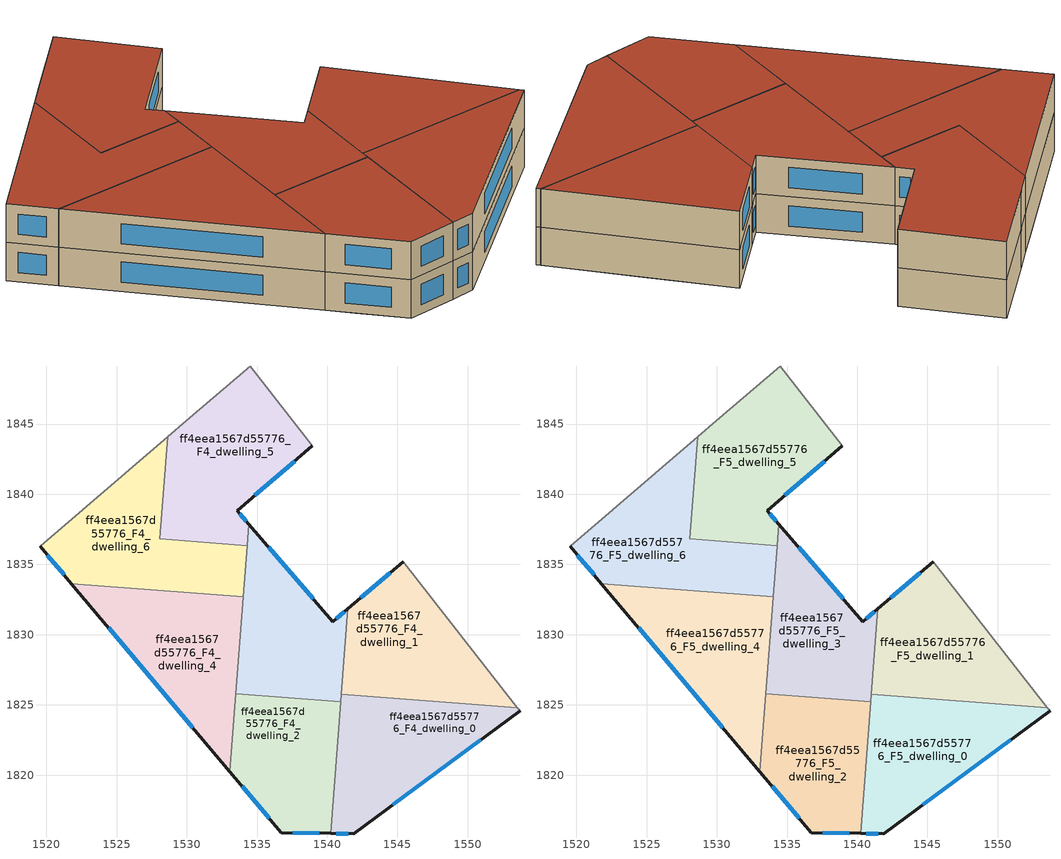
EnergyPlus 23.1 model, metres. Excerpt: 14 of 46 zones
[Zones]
ff4eea1567d55776_F4_dwelling_0
 floor to ff4eea1567d55776_F3_dwelling_6 (EU_floor_Construction): 1553.53,1824.82 1553.72,1824.57 1546.68,1819.37 1542.3,1824.95 1543.14,1825.61 z12
 floor to ff4eea1567d55776_F3_dwelling_7 (EU_floor_Construction): 1542.3,1824.95 1546.68,1819.37 1541.9,1815.83 1540.25,1815.85 1540.86,1823.82 z12
 floor to ff4eea1567d55776_F3_dwelling_4 (EU_floor_Construction): 1543.14,1825.61 1541.36,1824.22 1540.93,1824.76 1541.01,1825.78 z12
 floor to ff4eea1567d55776_F3_dwelling_5 (EU_floor_Construction): 1540.93,1824.76 1541.36,1824.22 1540.86,1823.82 z12
 wall outside (EU_wall_Construction): 1540.25,1815.85 1541.9,1815.83 1553.72,1824.57 z12:15
 wall to ff4eea1567d55776_F4_dwelling_1 (EU_wall_Construction): 1553.53,1824.82 1541.01,1825.78 z12:15
 wall adiabatic (EU_wall_Construction): 1553.72,1824.57 1553.53,1824.82 z12:15
 wall to ff4eea1567d55776_F4_dwelling_2 (EU_wall_Construction): 1540.97,1825.23 1540.25,1815.85 z12:15
 wall to ff4eea1567d55776_F4_dwelling_3 (EU_wall_Construction): 1541.01,1825.78 1540.97,1825.23 z12:15
 window (EU_Window_Construction): 1544.67,1817.88 1550.95,1822.52 / 1540.63,1815.84 1541.51,1815.83 z12.7:14.3
ff4eea1567d55776_F4_dwelling_1
 floor to ff4eea1567d55776_F3_dwelling_4 (EU_floor_Construction): 1545.41,1835.21 1549.2,1830.36 1543.14,1825.61 1541.01,1825.78 1541.48,1831.86 z12
 floor to ff4eea1567d55776_F3_dwelling_6 (EU_floor_Construction): 1549.2,1830.36 1553.53,1824.82 1543.14,1825.61 z12
 wall outside (EU_wall_Construction): 1545.41,1835.21 1541.48,1831.86 z12:15
 wall adiabatic (EU_wall_Construction): 1553.53,1824.82 1545.41,1835.21 z12:15
 wall to ff4eea1567d55776_F4_dwelling_3 (EU_wall_Construction): 1541.48,1831.86 1541.01,1825.78 z12:15
 window (EU_Window_Construction): 1544.48,1834.42 1542.4,1832.64 z12.7:14.3
ff4eea1567d55776_F4_dwelling_2
 floor to ff4eea1567d55776_F3_dwelling_5 (EU_floor_Construction): 1540.54,1825.26 1540.93,1824.76 1540.86,1823.82 1534.35,1818.72 1533.08,1820.24 1533.5,1825.8 z12
 floor to ff4eea1567d55776_F3_dwelling_7 (EU_floor_Construction): 1540.86,1823.82 1540.25,1815.85 1536.73,1815.9 1534.35,1818.72 z12
 floor to ff4eea1567d55776_F3_dwelling_4 (EU_floor_Construction): 1540.97,1825.23 1540.93,1824.76 1540.54,1825.26 z12
 wall outside (EU_wall_Construction): 1533.08,1820.24 1536.73,1815.9 1540.25,1815.85 z12:15
 wall to ff4eea1567d55776_F4_dwelling_3 (EU_wall_Construction): 1540.97,1825.23 1533.5,1825.8 z12:15
 wall to ff4eea1567d55776_F4_dwelling_4 (EU_wall_Construction): 1533.5,1825.8 1533.08,1820.24 z12:15
 window (EU_Window_Construction): 1537.55,1815.89 1539.42,1815.86 / 1533.93,1819.22 1535.87,1816.92 z12.7:14.3
ff4eea1567d55776_F4_dwelling_3
 floor to ff4eea1567d55776_F3_dwelling_2 (EU_floor_Construction): 1534.43,1837.85 1539.66,1831.79 1534.72,1827.92 1533.76,1829.14 z12
 floor to ff4eea1567d55776_F3_dwelling_4 (EU_floor_Construction): 1541.48,1831.86 1540.97,1825.23 1540.54,1825.26 1537.03,1829.73 1539.65,1831.79 1540.4,1830.93 z12
 floor to ff4eea1567d55776_F3_dwelling_5 (EU_floor_Construction): 1537.03,1829.73 1540.54,1825.26 1533.5,1825.8 1533.6,1827.04 z12
 floor to ff4eea1567d55776_F3_dwelling_3 (EU_floor_Construction): 1533.76,1829.14 1534.72,1827.92 1533.6,1827.04 z12
 wall outside (EU_wall_Construction): 1541.48,1831.86 1540.4,1830.93 1534.43,1837.85 z12:15
 wall to ff4eea1567d55776_F4_dwelling_6 (EU_wall_Construction): 1534.31,1836.34 1534.03,1832.7 z12:15
 wall to ff4eea1567d55776_F4_dwelling_5 (EU_wall_Construction): 1534.43,1837.85 1534.31,1836.34 z12:15
 wall to ff4eea1567d55776_F4_dwelling_4 (EU_wall_Construction): 1534.03,1832.7 1533.5,1825.8 z12:15
 window (EU_Window_Construction): 1541.22,1831.64 1540.65,1831.15 / 1538.99,1832.56 1535.83,1836.23 z12.7:14.3
ff4eea1567d55776_F4_dwelling_4
 floor to ff4eea1567d55776_F3_dwelling_3 (EU_floor_Construction): 1530.78,1832.95 1533.76,1829.14 1533.6,1827.04 1529.83,1824.09 1523.44,1831.68 1525.57,1833.35 z12
 floor to ff4eea1567d55776_F3_dwelling_1 (EU_floor_Construction): 1525.57,1833.35 1523.44,1831.68 1521.79,1833.64 z12
 floor to ff4eea1567d55776_F3_dwelling_2 (EU_floor_Construction): 1534.03,1832.7 1533.76,1829.14 1530.78,1832.95 z12
 floor to ff4eea1567d55776_F3_dwelling_5 (EU_floor_Construction): 1533.6,1827.04 1533.08,1820.24 1529.83,1824.09 z12
 wall outside (EU_wall_Construction): 1521.79,1833.64 1533.08,1820.24 z12:15
 wall to ff4eea1567d55776_F4_dwelling_6 (EU_wall_Construction): 1534.03,1832.7 1521.79,1833.64 z12:15
 window (EU_Window_Construction): 1524.44,1830.49 1530.43,1823.38 z12.7:14.3
ff4eea1567d55776_F4_dwelling_5
 floor to ff4eea1567d55776_F3_dwelling_0 (EU_floor_Construction): 1534.5,1849.12 1538.95,1843.44 1533.58,1838.83 1533.17,1839.31 1531.31,1837.85 1528.44,1841.51 1528.64,1844.1 1529.98,1845.25 z12
 floor to ff4eea1567d55776_F3_dwelling_1 (EU_floor_Construction): 1528.44,1841.51 1531.31,1837.85 1529.82,1836.69 1528.08,1836.82 z12
 floor to ff4eea1567d55776_F3_dwelling_2 (EU_floor_Construction): 1533.17,1839.31 1534.43,1837.85 1534.31,1836.34 1529.82,1836.69 z12
 wall outside (EU_wall_Construction): 1534.43,1837.85 1533.58,1838.83 1538.95,1843.44 z12:15
 wall adiabatic (EU_wall_Construction): 1538.95,1843.44 1534.5,1849.12 1529.98,1845.25 1528.64,1844.1 z12:15
 wall to ff4eea1567d55776_F4_dwelling_6 (EU_wall_Construction): 1528.64,1844.1 1528.08,1836.82 1534.31,1836.34 z12:15
 window (EU_Window_Construction): 1534.84,1839.91 1537.69,1842.36 / 1534.23,1838.08 1533.78,1838.6 z12.7:14.3
ff4eea1567d55776_F4_dwelling_6
 floor to ff4eea1567d55776_F3_dwelling_1 (EU_floor_Construction): 1528.44,1841.51 1528.08,1836.82 1529.82,1836.69 1525.57,1833.35 1521.79,1833.64 1519.55,1836.3 1527.31,1842.96 z12
 floor to ff4eea1567d55776_F3_dwelling_0 (EU_floor_Construction): 1528.64,1844.1 1528.44,1841.51 1527.31,1842.96 z12
 floor to ff4eea1567d55776_F3_dwelling_2 (EU_floor_Construction): 1534.31,1836.34 1534.03,1832.7 1530.78,1832.95 1528.6,1835.72 1529.82,1836.69 z12
 floor to ff4eea1567d55776_F3_dwelling_3 (EU_floor_Construction): 1528.6,1835.72 1530.78,1832.95 1525.57,1833.35 z12
 wall outside (EU_wall_Construction): 1519.55,1836.3 1521.79,1833.64 z12:15
 wall adiabatic (EU_wall_Construction): 1528.64,1844.1 1519.55,1836.3 z12:15
 window (EU_Window_Construction): 1520.08,1835.67 1521.26,1834.26 z12.7:14.3
ff4eea1567d55776_F5_dwelling_0
 floor to ff4eea1567d55776_F4_dwelling_0 (EU_floor_Construction): 1553.53,1824.82 1553.72,1824.57 1541.9,1815.83 1540.25,1815.85 1541.01,1825.78 z15
 wall outside (EU_wall_Construction): 1540.25,1815.85 1541.9,1815.83 1553.72,1824.57 z15:18
 wall to ff4eea1567d55776_F5_dwelling_1 (EU_wall_Construction): 1553.53,1824.82 1541.01,1825.78 z15:18
 wall adiabatic (EU_wall_Construction): 1553.72,1824.57 1553.53,1824.82 z15:18
 wall to ff4eea1567d55776_F5_dwelling_2 (EU_wall_Construction): 1540.97,1825.23 1540.25,1815.85 z15:18
 wall to ff4eea1567d55776_F5_dwelling_3 (EU_wall_Construction): 1541.01,1825.78 1540.97,1825.23 z15:18
 window (EU_Window_Construction): 1544.67,1817.88 1550.95,1822.52 / 1540.63,1815.84 1541.51,1815.83 z15.7:17.3
 roof outside (EU_roof_Construction): 1553.72,1824.57 1553.53,1824.82 1541.01,1825.78 1540.25,1815.85 1541.9,1815.83 z18
ff4eea1567d55776_F5_dwelling_1
 floor to ff4eea1567d55776_F4_dwelling_1 (EU_floor_Construction): 1545.41,1835.21 1553.53,1824.82 1541.01,1825.78 1541.48,1831.86 z15
 wall outside (EU_wall_Construction): 1545.41,1835.21 1541.48,1831.86 z15:18
 wall adiabatic (EU_wall_Construction): 1553.53,1824.82 1545.41,1835.21 z15:18
 wall to ff4eea1567d55776_F5_dwelling_3 (EU_wall_Construction): 1541.48,1831.86 1541.01,1825.78 z15:18
 window (EU_Window_Construction): 1544.48,1834.42 1542.4,1832.64 z15.7:17.3
 roof outside (EU_roof_Construction): 1553.53,1824.82 1545.41,1835.21 1541.48,1831.86 1541.01,1825.78 z18
ff4eea1567d55776_F5_dwelling_2
 floor to ff4eea1567d55776_F4_dwelling_2 (EU_floor_Construction): 1540.97,1825.23 1540.25,1815.85 1536.73,1815.9 1533.08,1820.24 1533.5,1825.8 z15
 wall outside (EU_wall_Construction): 1533.08,1820.24 1536.73,1815.9 1540.25,1815.85 z15:18
 wall to ff4eea1567d55776_F5_dwelling_3 (EU_wall_Construction): 1540.97,1825.23 1533.5,1825.8 z15:18
 wall to ff4eea1567d55776_F5_dwelling_4 (EU_wall_Construction): 1533.5,1825.8 1533.08,1820.24 z15:18
 window (EU_Window_Construction): 1537.55,1815.89 1539.42,1815.86 / 1533.93,1819.22 1535.87,1816.92 z15.7:17.3
 roof outside (EU_roof_Construction): 1540.25,1815.85 1540.97,1825.23 1533.5,1825.8 1533.08,1820.24 1536.73,1815.9 z18
ff4eea1567d55776_F5_dwelling_3
 floor to ff4eea1567d55776_F4_dwelling_3 (EU_floor_Construction): 1541.48,1831.86 1540.97,1825.23 1533.5,1825.8 1534.43,1837.85 1540.4,1830.93 z15
 wall outside (EU_wall_Construction): 1541.48,1831.86 1540.4,1830.93 1534.43,1837.85 z15:18
 wall to ff4eea1567d55776_F5_dwelling_6 (EU_wall_Construction): 1534.31,1836.34 1534.03,1832.7 z15:18
 wall to ff4eea1567d55776_F5_dwelling_5 (EU_wall_Construction): 1534.43,1837.85 1534.31,1836.34 z15:18
 wall to ff4eea1567d55776_F5_dwelling_4 (EU_wall_Construction): 1534.03,1832.7 1533.5,1825.8 z15:18
 window (EU_Window_Construction): 1541.22,1831.64 1540.65,1831.15 / 1538.99,1832.56 1535.83,1836.23 z15.7:17.3
 roof outside (EU_roof_Construction): 1540.97,1825.23 1541.48,1831.86 1540.4,1830.93 1534.43,1837.85 1533.5,1825.8 z18
ff4eea1567d55776_F5_dwelling_4
 floor to ff4eea1567d55776_F4_dwelling_4 (EU_floor_Construction): 1534.03,1832.7 1533.08,1820.24 1521.79,1833.64 z15
 wall outside (EU_wall_Construction): 1521.79,1833.64 1533.08,1820.24 z15:18
 wall to ff4eea1567d55776_F5_dwelling_6 (EU_wall_Construction): 1534.03,1832.7 1521.79,1833.64 z15:18
 window (EU_Window_Construction): 1524.44,1830.49 1530.43,1823.38 z15.7:17.3
 roof outside (EU_roof_Construction): 1533.08,1820.24 1534.03,1832.7 1521.79,1833.64 z18
ff4eea1567d55776_F5_dwelling_5
 floor to ff4eea1567d55776_F4_dwelling_5 (EU_floor_Construction): 1534.5,1849.12 1538.95,1843.44 1533.58,1838.83 1534.43,1837.85 1534.31,1836.34 1528.08,1836.82 1528.64,1844.1 1529.98,1845.25 z15
 wall outside (EU_wall_Construction): 1534.43,1837.85 1533.58,1838.83 1538.95,1843.44 z15:18
 wall adiabatic (EU_wall_Construction): 1538.95,1843.44 1534.5,1849.12 1529.98,1845.25 1528.64,1844.1 z15:18
 wall to ff4eea1567d55776_F5_dwelling_6 (EU_wall_Construction): 1528.64,1844.1 1528.08,1836.82 1534.31,1836.34 z15:18
 window (EU_Window_Construction): 1534.84,1839.91 1537.69,1842.36 / 1534.23,1838.08 1533.78,1838.6 z15.7:17.3
 roof outside (EU_roof_Construction): 1534.31,1836.34 1534.43,1837.85 1533.58,1838.83 1538.95,1843.44 1534.5,1849.12 1529.98,1845.25 1528.64,1844.1 1528.08,1836.82 z18
ff4eea1567d55776_F5_dwelling_6
 floor to ff4eea1567d55776_F4_dwelling_6 (EU_floor_Construction): 1528.64,1844.1 1528.08,1836.82 1534.31,1836.34 1534.03,1832.7 1521.79,1833.64 1519.55,1836.3 z15
 wall outside (EU_wall_Construction): 1519.55,1836.3 1521.79,1833.64 z15:18
 wall adiabatic (EU_wall_Construction): 1528.64,1844.1 1519.55,1836.3 z15:18
 window (EU_Window_Construction): 1520.08,1835.67 1521.26,1834.26 z15.7:17.3
 roof outside (EU_roof_Construction): 1534.03,1832.7 1534.31,1836.34 1528.08,1836.82 1528.64,1844.1 1519.55,1836.3 1521.79,1833.64 z18
[Building]
EU S2 Campaign: North Axis=0; Terrain=City; Solar Distribution=FullExterior
[Site:Location]
Budapest.Ferenc.Liszt.Intl.AP: Latitude=47.437; Longitude=19.256; Time Zone=1; Elevation=185
[SizingPeriod:WeatherFileDays]
AnnualSizingPeriod: Begin Month=1; Begin Day of Month=1; End Month=12; End Day of Month=31; Day of Week for Start Day=Monday; Use Weather File Daylight Saving Period=No; Use Weather File Rain and Snow Indicators=No
[MATERIAL]
EU_InternalMass_Material: Roughness=MediumRough; Thickness=0.1; Conductivity=1; Density=1800; Specific Heat=900; Thermal Absorptance=0.9; Solar Absorptance=0.7; Visible Absorptance=0.7
[MATERIAL:NOMASS] Roughness=MediumRough; Thermal Absorptance=0.9; Solar Absorptance=0.7; Visible Absorptance=0.7
Name | Thermal Resistance
EU_wall_NoMass | 0.832559
EU_roof_NoMass | 1.39638
EU_floor_NoMass | 0.872794
[WINDOWMATERIAL:SIMPLEGLAZINGSYSTEM]
EU_Window_SimpleGlazing: UFactor=2.79869; Solar Heat Gain Coefficient=0.75; Visible Transmittance=0.75
[CONSTRUCTION]
EU_wall_Construction: EU_wall_NoMass
EU_roof_Construction: EU_roof_NoMass
EU_floor_Construction: EU_floor_NoMass
EU_Window_Construction: EU_Window_SimpleGlazing
EU_InternalMass_Construction: EU_InternalMass_Material
[ZONE] Type=1; Multiplier=1; Ceiling Height=autocalculate; Floor Area=autocalculate; Part of Total Floor Area=Yes
Name | Volume
ff4eea1567d55776_F4_dwelling_0; ff4eea1567d55776_F5_dwelling_0 | 217.048
ff4eea1567d55776_F4_dwelling_1; ff4eea1567d55776_F5_dwelling_1 | 217.047
ff4eea1567d55776_F4_dwelling_2; ff4eea1567d55776_F5_dwelling_2 | 190.922
ff4eea1567d55776_F4_dwelling_3; ff4eea1567d55776_F5_dwelling_3 | 190.924
ff4eea1567d55776_F4_dwelling_4; ff4eea1567d55776_F5_dwelling_4 | 230.134
ff4eea1567d55776_F4_dwelling_5; ff4eea1567d55776_F5_dwelling_5 | 243.203
ff4eea1567d55776_F4_dwelling_6; ff4eea1567d55776_F5_dwelling_6 | 230.105
[INTERNALMASS] Construction=EU_InternalMass_Construction
Name | Zone or ZoneList | Surface Area
ff4eea1567d55776_F4_dwelling_0_EU_InternalMass | ff4eea1567d55776_F4_dwelling_0 | 72.3502
ff4eea1567d55776_F4_dwelling_1_EU_InternalMass | ff4eea1567d55776_F4_dwelling_1 | 72.3505
ff4eea1567d55776_F4_dwelling_2_EU_InternalMass | ff4eea1567d55776_F4_dwelling_2 | 63.6392
ff4eea1567d55776_F4_dwelling_3_EU_InternalMass | ff4eea1567d55776_F4_dwelling_3 | 63.6423
ff4eea1567d55776_F4_dwelling_4_EU_InternalMass | ff4eea1567d55776_F4_dwelling_4 | 76.7105
ff4eea1567d55776_F4_dwelling_5_EU_InternalMass | ff4eea1567d55776_F4_dwelling_5 | 81.0699
ff4eea1567d55776_F4_dwelling_6_EU_InternalMass | ff4eea1567d55776_F4_dwelling_6 | 76.7017
ff4eea1567d55776_F5_dwelling_0_EU_InternalMass | ff4eea1567d55776_F5_dwelling_0 | 72.3502
ff4eea1567d55776_F5_dwelling_1_EU_InternalMass | ff4eea1567d55776_F5_dwelling_1 | 72.3505
ff4eea1567d55776_F5_dwelling_2_EU_InternalMass | ff4eea1567d55776_F5_dwelling_2 | 63.6392
ff4eea1567d55776_F5_dwelling_3_EU_InternalMass | ff4eea1567d55776_F5_dwelling_3 | 63.6423
ff4eea1567d55776_F5_dwelling_4_EU_InternalMass | ff4eea1567d55776_F5_dwelling_4 | 76.7105
ff4eea1567d55776_F5_dwelling_5_EU_InternalMass | ff4eea1567d55776_F5_dwelling_5 | 81.0699
ff4eea1567d55776_F5_dwelling_6_EU_InternalMass | ff4eea1567d55776_F5_dwelling_6 | 76.7017
[OTHEREQUIPMENT] Fuel Type=Electricity; Design Level Calculation Method=Watts/Area; Power per Zone Floor Area=1; Fraction Latent=0; Fraction Radiant=0; Fraction Lost=0; Carbon Dioxide Generation Rate=0; EndUse Subcategory=EU_Step8_InternalGains
Name | Zone or ZoneList or Space or SpaceList | Schedule
EU_Step8_InternalGain_ff4eea1567d55776_F4_dwelling_0_f000 | ff4eea1567d55776_F4_dwelling_0 | EU_Step8_GainSchedule_ff4eea1567d55776_F4_dwelling_0_f000
EU_Step8_InternalGain_ff4eea1567d55776_F4_dwelling_1_f000 | ff4eea1567d55776_F4_dwelling_1 | EU_Step8_GainSchedule_ff4eea1567d55776_F4_dwelling_1_f000
EU_Step8_InternalGain_ff4eea1567d55776_F4_dwelling_2_f000 | ff4eea1567d55776_F4_dwelling_2 | EU_Step8_GainSchedule_ff4eea1567d55776_F4_dwelling_2_f000
EU_Step8_InternalGain_ff4eea1567d55776_F4_dwelling_3_f000 | ff4eea1567d55776_F4_dwelling_3 | EU_Step8_GainSchedule_ff4eea1567d55776_F4_dwelling_3_f000
EU_Step8_InternalGain_ff4eea1567d55776_F4_dwelling_4_f000 | ff4eea1567d55776_F4_dwelling_4 | EU_Step8_GainSchedule_ff4eea1567d55776_F4_dwelling_4_f000
EU_Step8_InternalGain_ff4eea1567d55776_F4_dwelling_5_f000 | ff4eea1567d55776_F4_dwelling_5 | EU_Step8_GainSchedule_ff4eea1567d55776_F4_dwelling_5_f000
EU_Step8_InternalGain_ff4eea1567d55776_F4_dwelling_6_f000 | ff4eea1567d55776_F4_dwelling_6 | EU_Step8_GainSchedule_ff4eea1567d55776_F4_dwelling_6_f000
EU_Step8_InternalGain_ff4eea1567d55776_F5_dwelling_0_f000 | ff4eea1567d55776_F5_dwelling_0 | EU_Step8_GainSchedule_ff4eea1567d55776_F5_dwelling_0_f000
EU_Step8_InternalGain_ff4eea1567d55776_F5_dwelling_1_f000 | ff4eea1567d55776_F5_dwelling_1 | EU_Step8_GainSchedule_ff4eea1567d55776_F5_dwelling_1_f000
EU_Step8_InternalGain_ff4eea1567d55776_F5_dwelling_2_f000 | ff4eea1567d55776_F5_dwelling_2 | EU_Step8_GainSchedule_ff4eea1567d55776_F5_dwelling_2_f000
EU_Step8_InternalGain_ff4eea1567d55776_F5_dwelling_3_f000 | ff4eea1567d55776_F5_dwelling_3 | EU_Step8_GainSchedule_ff4eea1567d55776_F5_dwelling_3_f000
EU_Step8_InternalGain_ff4eea1567d55776_F5_dwelling_4_f000 | ff4eea1567d55776_F5_dwelling_4 | EU_Step8_GainSchedule_ff4eea1567d55776_F5_dwelling_4_f000
EU_Step8_InternalGain_ff4eea1567d55776_F5_dwelling_5_f000 | ff4eea1567d55776_F5_dwelling_5 | EU_Step8_GainSchedule_ff4eea1567d55776_F5_dwelling_5_f000
EU_Step8_InternalGain_ff4eea1567d55776_F5_dwelling_6_f000 | ff4eea1567d55776_F5_dwelling_6 | EU_Step8_GainSchedule_ff4eea1567d55776_F5_dwelling_6_f000
[ZONEVENTILATION:DESIGNFLOWRATE] Schedule=EU_AlwaysOn; Design Flow Rate Calculation Method=AirChanges/Hour; Air Changes per Hour=0.475469; Ventilation Type=Natural; Fan Pressure Rise=0; Fan Total Efficiency=1; Constant Term Coefficient=1; Temperature Term Coefficient=0; Velocity Term Coefficient=0; Velocity Squared Term Coefficient=0; Minimum Indoor Temperature=-100; Maximum Indoor Temperature=100; Delta Temperature=-100; Minimum Outdoor Temperature=-100; Maximum Outdoor Temperature=100; Maximum Wind Speed=40
Name | Zone or ZoneList or Space or SpaceList
EU_ConstantAir_ff4eea1567d55776_F4_dwelling_0 | ff4eea1567d55776_F4_dwelling_0
EU_ConstantAir_ff4eea1567d55776_F4_dwelling_1 | ff4eea1567d55776_F4_dwelling_1
EU_ConstantAir_ff4eea1567d55776_F4_dwelling_2 | ff4eea1567d55776_F4_dwelling_2
EU_ConstantAir_ff4eea1567d55776_F4_dwelling_3 | ff4eea1567d55776_F4_dwelling_3
EU_ConstantAir_ff4eea1567d55776_F4_dwelling_4 | ff4eea1567d55776_F4_dwelling_4
EU_ConstantAir_ff4eea1567d55776_F4_dwelling_5 | ff4eea1567d55776_F4_dwelling_5
EU_ConstantAir_ff4eea1567d55776_F4_dwelling_6 | ff4eea1567d55776_F4_dwelling_6
EU_ConstantAir_ff4eea1567d55776_F5_dwelling_0 | ff4eea1567d55776_F5_dwelling_0
EU_ConstantAir_ff4eea1567d55776_F5_dwelling_1 | ff4eea1567d55776_F5_dwelling_1
EU_ConstantAir_ff4eea1567d55776_F5_dwelling_2 | ff4eea1567d55776_F5_dwelling_2
EU_ConstantAir_ff4eea1567d55776_F5_dwelling_3 | ff4eea1567d55776_F5_dwelling_3
EU_ConstantAir_ff4eea1567d55776_F5_dwelling_4 | ff4eea1567d55776_F5_dwelling_4
EU_ConstantAir_ff4eea1567d55776_F5_dwelling_5 | ff4eea1567d55776_F5_dwelling_5
EU_ConstantAir_ff4eea1567d55776_F5_dwelling_6 | ff4eea1567d55776_F5_dwelling_6
[HVACTEMPLATE:THERMOSTAT] Constant Heating Setpoint=20; Constant Cooling Setpoint=50
EU_HeatOnly_ff4eea1567d55776_F0_dwelling_0; EU_HeatOnly_ff4eea1567d55776_F0_dwelling_1; EU_HeatOnly_ff4eea1567d55776_F0_dwelling_2; EU_HeatOnly_ff4eea1567d55776_F0_dwelling_3; EU_HeatOnly_ff4eea1567d55776_F0_dwelling_4; EU_HeatOnly_ff4eea1567d55776_F0_dwelling_5; EU_HeatOnly_ff4eea1567d55776_F0_dwelling_6; EU_HeatOnly_ff4eea1567d55776_F0_dwelling_7; EU_HeatOnly_ff4eea1567d55776_F1_dwelling_0; EU_HeatOnly_ff4eea1567d55776_F1_dwelling_1; EU_HeatOnly_ff4eea1567d55776_F1_dwelling_2; EU_HeatOnly_ff4eea1567d55776_F1_dwelling_3; EU_HeatOnly_ff4eea1567d55776_F1_dwelling_4; EU_HeatOnly_ff4eea1567d55776_F1_dwelling_5; EU_HeatOnly_ff4eea1567d55776_F1_dwelling_6; EU_HeatOnly_ff4eea1567d55776_F1_dwelling_7; EU_HeatOnly_ff4eea1567d55776_F2_dwelling_0; EU_HeatOnly_ff4eea1567d55776_F2_dwelling_1; EU_HeatOnly_ff4eea1567d55776_F2_dwelling_2; EU_HeatOnly_ff4eea1567d55776_F2_dwelling_3; EU_HeatOnly_ff4eea1567d55776_F2_dwelling_4; EU_HeatOnly_ff4eea1567d55776_F2_dwelling_5; EU_HeatOnly_ff4eea1567d55776_F2_dwelling_6; EU_HeatOnly_ff4eea1567d55776_F2_dwelling_7; EU_HeatOnly_ff4eea1567d55776_F3_dwelling_0; EU_HeatOnly_ff4eea1567d55776_F3_dwelling_1; EU_HeatOnly_ff4eea1567d55776_F3_dwelling_2; EU_HeatOnly_ff4eea1567d55776_F3_dwelling_3; EU_HeatOnly_ff4eea1567d55776_F3_dwelling_4; EU_HeatOnly_ff4eea1567d55776_F3_dwelling_5; EU_HeatOnly_ff4eea1567d55776_F3_dwelling_6; EU_HeatOnly_ff4eea1567d55776_F3_dwelling_7; EU_HeatOnly_ff4eea1567d55776_F4_dwelling_0; EU_HeatOnly_ff4eea1567d55776_F4_dwelling_1; EU_HeatOnly_ff4eea1567d55776_F4_dwelling_2; EU_HeatOnly_ff4eea1567d55776_F4_dwelling_3; EU_HeatOnly_ff4eea1567d55776_F4_dwelling_4; EU_HeatOnly_ff4eea1567d55776_F4_dwelling_5; EU_HeatOnly_ff4eea1567d55776_F4_dwelling_6; EU_HeatOnly_ff4eea1567d55776_F5_dwelling_0; EU_HeatOnly_ff4eea1567d55776_F5_dwelling_1; EU_HeatOnly_ff4eea1567d55776_F5_dwelling_2; EU_HeatOnly_ff4eea1567d55776_F5_dwelling_3; EU_HeatOnly_ff4eea1567d55776_F5_dwelling_4; EU_HeatOnly_ff4eea1567d55776_F5_dwelling_5; EU_HeatOnly_ff4eea1567d55776_F5_dwelling_6
[HVACTEMPLATE:ZONE:IDEALLOADSAIRSYSTEM] System Availability Schedule=EU_AlwaysOn; Maximum Heating Supply Air Temperature=50; Minimum Cooling Supply Air Temperature=13; Maximum Heating Supply Air Humidity Ratio=0.0156; Minimum Cooling Supply Air Humidity Ratio=0.0077; Heating Limit=NoLimit; Cooling Limit=NoLimit; Heating Availability Schedule=EU_AlwaysOn; Cooling Availability Schedule=EU_CoolingOff; Dehumidification Control Type=ConstantSensibleHeatRatio; Cooling Sensible Heat Ratio=0.7; Dehumidification Setpoint=60; Humidification Control Type=None; Humidification Setpoint=30; Outdoor Air Method=None; Outdoor Air Flow Rate per Person=0.00944; Outdoor Air Flow Rate per Zone Floor Area=0; Outdoor Air Flow Rate per Zone=0; Demand Controlled Ventilation Type=None; Outdoor Air Economizer Type=NoEconomizer; Heat Recovery Type=None; Sensible Heat Recovery Effectiveness=0.7; Latent Heat Recovery Effectiveness=0.65
Name | Template Thermostat
ff4eea1567d55776_F4_dwelling_0 | EU_HeatOnly_ff4eea1567d55776_F4_dwelling_0
ff4eea1567d55776_F4_dwelling_1 | EU_HeatOnly_ff4eea1567d55776_F4_dwelling_1
ff4eea1567d55776_F4_dwelling_2 | EU_HeatOnly_ff4eea1567d55776_F4_dwelling_2
ff4eea1567d55776_F4_dwelling_3 | EU_HeatOnly_ff4eea1567d55776_F4_dwelling_3
ff4eea1567d55776_F4_dwelling_4 | EU_HeatOnly_ff4eea1567d55776_F4_dwelling_4
ff4eea1567d55776_F4_dwelling_5 | EU_HeatOnly_ff4eea1567d55776_F4_dwelling_5
ff4eea1567d55776_F4_dwelling_6 | EU_HeatOnly_ff4eea1567d55776_F4_dwelling_6
ff4eea1567d55776_F5_dwelling_0 | EU_HeatOnly_ff4eea1567d55776_F5_dwelling_0
ff4eea1567d55776_F5_dwelling_1 | EU_HeatOnly_ff4eea1567d55776_F5_dwelling_1
ff4eea1567d55776_F5_dwelling_2 | EU_HeatOnly_ff4eea1567d55776_F5_dwelling_2
ff4eea1567d55776_F5_dwelling_3 | EU_HeatOnly_ff4eea1567d55776_F5_dwelling_3
ff4eea1567d55776_F5_dwelling_4 | EU_HeatOnly_ff4eea1567d55776_F5_dwelling_4
ff4eea1567d55776_F5_dwelling_5 | EU_HeatOnly_ff4eea1567d55776_F5_dwelling_5
ff4eea1567d55776_F5_dwelling_6 | EU_HeatOnly_ff4eea1567d55776_F5_dwelling_6
[SIZING:ZONE] Zone Cooling Design Supply Air Temperature Input Method=SupplyAirTemperature; Zone Cooling Design Supply Air Temperature=13; Zone Heating Design Supply Air Temperature Input Method=SupplyAirTemperature; Zone Heating Design Supply Air Temperature=50; Zone Cooling Design Supply Air Humidity Ratio=0.008; Zone Heating Design Supply Air Humidity Ratio=0.008; Cooling Design Air Flow Method=DesignDay; Cooling Design Air Flow Rate=0; Cooling Minimum Air Flow per Zone Floor Area=0.000762; Cooling Minimum Air Flow=0; Cooling Minimum Air Flow Fraction=0.2; Heating Design Air Flow Method=DesignDay; Heating Design Air Flow Rate=0; Heating Maximum Air Flow per Zone Floor Area=0.002032; Heating Maximum Air Flow=0.141576; Heating Maximum Air Flow Fraction=0.3; Account for Dedicated Outdoor Air System=No; Dedicated Outdoor Air System Control Strategy=NeutralSupplyAir; Dedicated Outdoor Air Low Setpoint Temperature for Design=autosize; Dedicated Outdoor Air High Setpoint Temperature for Design=autosize; Zone Load Sizing Method=Sensible Load Only No Latent Load; Zone Latent Cooling Design Supply Air Humidity Ratio Input Method=HumidityRatioDifference; Zone Cooling Design Supply Air Humidity Ratio Difference=0.005; Zone Latent Heating Design Supply Air Humidity Ratio Input Method=HumidityRatioDifference; Zone Humidification Design Supply Air Humidity Ratio Difference=0.005
ff4eea1567d55776_F4_dwelling_0; ff4eea1567d55776_F4_dwelling_1; ff4eea1567d55776_F4_dwelling_2; ff4eea1567d55776_F4_dwelling_3; ff4eea1567d55776_F4_dwelling_4; ff4eea1567d55776_F4_dwelling_5; ff4eea1567d55776_F4_dwelling_6; ff4eea1567d55776_F5_dwelling_0; ff4eea1567d55776_F5_dwelling_1; ff4eea1567d55776_F5_dwelling_2; ff4eea1567d55776_F5_dwelling_3; ff4eea1567d55776_F5_dwelling_4; ff4eea1567d55776_F5_dwelling_5; ff4eea1567d55776_F5_dwelling_6
[SCHEDULE:CONSTANT]
Name | Hourly Value
EU_AlwaysOn | 1
EU_CoolingOff | 0
[SCHEDULE:FILE] Column Number=1; Rows to Skip at Top=0; Number of Hours of Data=8760; Column Separator=Comma; Interpolate to Timestep=No; Minutes per Item=60; Adjust Schedule for Daylight Savings=Yes
Name | File
EU_Step8_GainSchedule_ff4eea1567d55776_F4_dwelling_0_f000 | ../../schedules/ff4eea1567d55776/ff4eea1567d55776_F4_dwelling_0_f000_gain.csv
EU_Step8_GainSchedule_ff4eea1567d55776_F4_dwelling_1_f000 | ../../schedules/ff4eea1567d55776/ff4eea1567d55776_F4_dwelling_1_f000_gain.csv
EU_Step8_GainSchedule_ff4eea1567d55776_F4_dwelling_2_f000 | ../../schedules/ff4eea1567d55776/ff4eea1567d55776_F4_dwelling_2_f000_gain.csv
EU_Step8_GainSchedule_ff4eea1567d55776_F4_dwelling_3_f000 | ../../schedules/ff4eea1567d55776/ff4eea1567d55776_F4_dwelling_3_f000_gain.csv
EU_Step8_GainSchedule_ff4eea1567d55776_F4_dwelling_4_f000 | ../../schedules/ff4eea1567d55776/ff4eea1567d55776_F4_dwelling_4_f000_gain.csv
EU_Step8_GainSchedule_ff4eea1567d55776_F4_dwelling_5_f000 | ../../schedules/ff4eea1567d55776/ff4eea1567d55776_F4_dwelling_5_f000_gain.csv
EU_Step8_GainSchedule_ff4eea1567d55776_F4_dwelling_6_f000 | ../../schedules/ff4eea1567d55776/ff4eea1567d55776_F4_dwelling_6_f000_gain.csv
EU_Step8_GainSchedule_ff4eea1567d55776_F5_dwelling_0_f000 | ../../schedules/ff4eea1567d55776/ff4eea1567d55776_F5_dwelling_0_f000_gain.csv
EU_Step8_GainSchedule_ff4eea1567d55776_F5_dwelling_1_f000 | ../../schedules/ff4eea1567d55776/ff4eea1567d55776_F5_dwelling_1_f000_gain.csv
EU_Step8_GainSchedule_ff4eea1567d55776_F5_dwelling_2_f000 | ../../schedules/ff4eea1567d55776/ff4eea1567d55776_F5_dwelling_2_f000_gain.csv
EU_Step8_GainSchedule_ff4eea1567d55776_F5_dwelling_3_f000 | ../../schedules/ff4eea1567d55776/ff4eea1567d55776_F5_dwelling_3_f000_gain.csv
EU_Step8_GainSchedule_ff4eea1567d55776_F5_dwelling_4_f000 | ../../schedules/ff4eea1567d55776/ff4eea1567d55776_F5_dwelling_4_f000_gain.csv
EU_Step8_GainSchedule_ff4eea1567d55776_F5_dwelling_5_f000 | ../../schedules/ff4eea1567d55776/ff4eea1567d55776_F5_dwelling_5_f000_gain.csv
EU_Step8_GainSchedule_ff4eea1567d55776_F5_dwelling_6_f000 | ../../schedules/ff4eea1567d55776/ff4eea1567d55776_F5_dwelling_6_f000_gain.csv
